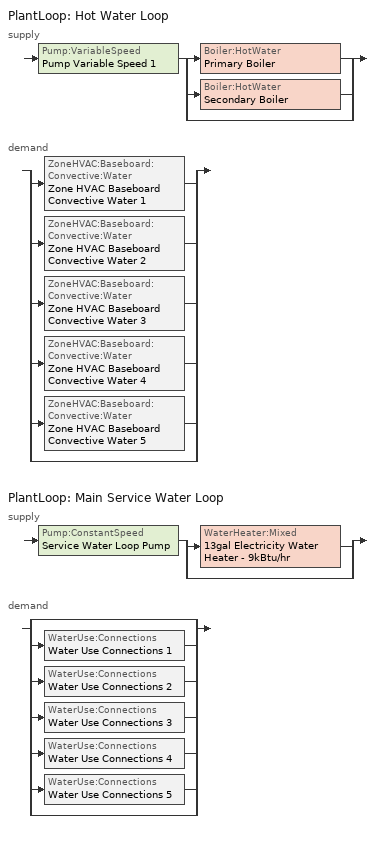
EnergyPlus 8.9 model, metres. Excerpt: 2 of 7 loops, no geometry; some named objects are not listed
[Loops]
PlantLoop 'Hot Water Loop'
 supply: Pump:VariableSpeed 'Pump Variable Speed 1' > split
  | Boiler:HotWater 'Primary Boiler'
  | Boiler:HotWater 'Secondary Boiler'
  | bypass
 demand: split
  | ZoneHVAC:Baseboard:Convective:Water 'Zone HVAC Baseboard Convective Water 1'
  | ZoneHVAC:Baseboard:Convective:Water 'Zone HVAC Baseboard Convective Water 2'
  | ZoneHVAC:Baseboard:Convective:Water 'Zone HVAC Baseboard Convective Water 3'
  | ZoneHVAC:Baseboard:Convective:Water 'Zone HVAC Baseboard Convective Water 4'
  | ZoneHVAC:Baseboard:Convective:Water 'Zone HVAC Baseboard Convective Water 5'
  | bypass
PlantLoop 'Main Service Water Loop'
 supply: Pump:ConstantSpeed 'Service Water Loop Pump' > split
  | WaterHeater:Mixed '13gal Electricity Water Heater - 9kBtu/hr'
  | bypass
 demand: split
  | bypass
  | WaterUse:Connections 'Water Use Connections 1'
  | WaterUse:Connections 'Water Use Connections 2'
  | WaterUse:Connections 'Water Use Connections 3'
  | WaterUse:Connections 'Water Use Connections 4'
  | WaterUse:Connections 'Water Use Connections 5'
  | bypass
[ZoneHVAC:Baseboard:Convective:Water] Availability Schedule=Always On Discrete; Heating Design Capacity Method=HeatingDesignCapacity; Heating Design Capacity {W}=Autosize; Heating Design Capacity Per Floor Area {W/m2}=0; Fraction of Autosized Heating Design Capacity=0.8; U-Factor Times Area Value {W/K}=Autosize; Maximum Water Flow Rate {m3/s}=Autosize; Convergence Tolerance=0.001
Zone HVAC Baseboard Convective Water 5; Zone HVAC Baseboard Convective Water 4; Zone HVAC Baseboard Convective Water 2; Zone HVAC Baseboard Convective Water 1; Zone HVAC Baseboard Convective Water 3
[PlantLoop] Fluid Type=Water; Maximum Loop Flow Rate {m3/s}=Autosize; Minimum Loop Flow Rate {m3/s}=0; Plant Loop Volume {m3}=Autocalculate; Load Distribution Scheme=Optimal; Plant Loop Demand Calculation Scheme=SingleSetpoint
Name | Plant Equipment Operation Scheme | Maximum Loop Temperature {C} | Minimum Loop Temperature {C}
Hot Water Loop | Hot Water Loop Operation Schemes | 100 | 0
Main Service Water Loop | Main Service Water Loop Operation Schemes | 60 | 10
[Sizing:Plant] Loop Type=Heating; Sizing Option=NonCoincident; Zone Timesteps in Averaging Window=1; Coincident Sizing Factor Mode=None
Name | Design Loop Exit Temperature {C} | Loop Design Temperature Difference {deltaC}
Hot Water Loop | 82 | 16
Main Service Water Loop | 60 | 5
[Pump:VariableSpeed]
Pump Variable Speed 1: Design Maximum Flow Rate {m3/s}=Autosize; Design Pump Head {Pa}=179352; Design Power Consumption {W}=Autosize; Motor Efficiency=0.9; Fraction of Motor Inefficiencies to Fluid Stream=0; Coefficient 1 of the Part Load Performance Curve=0; Coefficient 2 of the Part Load Performance Curve=1; Coefficient 3 of the Part Load Performance Curve=0; Coefficient 4 of the Part Load Performance Curve=0; Design Minimum Flow Rate {m3/s}=0; Pump Control Type=Intermittent; Skin Loss Radiative Fraction=0.5; Design Power Sizing Method=PowerPerFlowPerPressure; Design Electric Power per Unit Flow Rate {W/(m3/s)}=348701.1; Design Shaft Power per Unit Flow Rate per Unit Head=1.28205; Design Minimum Flow Rate Fraction=0
[Boiler:HotWater] Fuel Type=FuelOil#2; Nominal Capacity {W}=Autosize; Nominal Thermal Efficiency=0.8; Design Water Outlet Temperature {C}=82; Design Water Flow Rate {m3/s}=Autosize; Minimum Part Load Ratio=0; Maximum Part Load Ratio=1; Optimum Part Load Ratio=1; Water Outlet Upper Temperature Limit {C}=99; Boiler Flow Mode=ConstantFlow; Parasitic Electric Load {W}=0; Sizing Factor=1
Primary Boiler; Secondary Boiler
[SetpointManager:OutdoorAirReset]
Setpoint Manager Outdoor Air Reset 1: Control Variable=Temperature; Setpoint at Outdoor Low Temperature {C}=82; Outdoor Low Temperature {C}=-16; Setpoint at Outdoor High Temperature {C}=60; Outdoor High Temperature {C}=0
[PlantEquipmentOperationSchemes] Control Scheme Object Type 1=PlantEquipmentOperation:HeatingLoad; Control Scheme Schedule Name 1=Always On Discrete
Name | Control Scheme Name 1
Hot Water Loop Operation Schemes | Hot Water Loop Heating Operation Scheme
Main Service Water Loop Operation Schemes | Main Service Water Loop Heating Operation Scheme
[PlantEquipmentOperation:HeatingLoad] Load Range Lower Limit 1 {W}=0; Load Range Upper Limit 1 {W}=1000000000
Name | Range Equipment List Name 1
Hot Water Loop Heating Operation Scheme | Hot Water Loop Heating Equipment List
Main Service Water Loop Heating Operation Scheme | Main Service Water Loop Heating Equipment List
[PlantEquipmentList]
Hot Water Loop Heating Equipment List: Boiler:HotWater, Primary Boiler, Boiler:HotWater, Secondary Boiler
Main Service Water Loop Heating Equipment List: WaterHeater:Mixed, 13gal Electricity Water Heater - 9kBtu/hr
[Pump:ConstantSpeed]
Service Water Loop Pump: Design Flow Rate {m3/s}=Autosize; Design Pump Head {Pa}=41.0142; Design Power Consumption {W}=Autosize; Motor Efficiency=0.9; Fraction of Motor Inefficiencies to Fluid Stream=0; Pump Control Type=Intermittent; Design Power Sizing Method=PowerPerFlowPerPressure; Design Electric Power per Unit Flow Rate {W/(m3/s)}=348701.1; Design Shaft Power per Unit Flow Rate per Unit Head=1.28205
[WaterHeater:Mixed]
13gal Electricity Water Heater - 9kBtu/hr: Tank Volume {m3}=0.0483791; Setpoint Temperature Schedule=Service Water Loop Temp - 140F; Deadband Temperature Difference {deltaC}=2; Maximum Temperature Limit {C}=82.2222; Heater Control Type=Cycle; Heater Maximum Capacity {W}=2527.81; Heater Ignition Minimum Flow Rate {m3/s}=0; Heater Ignition Delay {s}=0; Heater Fuel Type=Electricity; Heater Thermal Efficiency=1; Off Cycle Parasitic Fuel Consumption Rate {W}=12.8625; Off Cycle Parasitic Fuel Type=Electricity; Off Cycle Parasitic Heat Fraction to Tank=0.8; On Cycle Parasitic Fuel Consumption Rate {W}=12.8625; On Cycle Parasitic Fuel Type=Electricity; On Cycle Parasitic Heat Fraction to Tank=0; Ambient Temperature Indicator=Schedule; Ambient Temperature Schedule=Water Heater Ambient Temp Schedule - 70F; Off Cycle Loss Coefficient to Ambient Temperature {W/K}=1.053; Off Cycle Loss Fraction to Zone=1; On Cycle Loss Coefficient to Ambient Temperature {W/K}=1.053; On Cycle Loss Fraction to Zone=1; Use Side Effectiveness=1; Source Side Effectiveness=1; Use Side Design Flow Rate {m3/s}=Autosize; Source Side Design Flow Rate {m3/s}=Autosize; Indirect Water Heating Recovery Time {hr}=1.5; Source Side Flow Control Mode=IndirectHeatPrimarySetpoint
[SetpointManager:Scheduled]
Service hot water setpoint manager: Control Variable=Temperature; Schedule=Service Water Loop Temp - 140F
[WaterUse:Connections]
Name | Water Use Equipment Name 1
Water Use Connections 1 | Core_zn Service Water Use 0.06gal/min
Water Use Connections 2 | Perimeter_zn_1 Service Water Use 0.04gal/min
Water Use Connections 3 | Perimeter_zn_2 Service Water Use 0.03gal/min
Water Use Connections 4 | Perimeter_zn_3 Service Water Use 0.04gal/min
Water Use Connections 5 | Perimeter_zn_4 Service Water Use 0.03gal/min
[WaterUse:Equipment] Flow Rate Fraction Schedule=NECB-A-Service Water Heating
Name | Peak Flow Rate {m3/s} | Target Temperature Schedule | Zone | Sensible Fraction Schedule | Latent Fraction Schedule
Core_zn Service Water Use 0.06gal/min | 3.57689e-06 | Schedule Ruleset 5 | Sp-Core_ZN Sys-3 Flr-1 Sch-A HPlcmt-core ZN | Schedule Ruleset 3 | Schedule Ruleset 4
Perimeter_zn_1 Service Water Use 0.04gal/min | 2.71152e-06 | Schedule Ruleset 8 | Sp-Perimeter_ZN_1 Sys-3 Flr-1 Sch-A HPlcmt-south ZN | Schedule Ruleset 6 | Schedule Ruleset 7
Perimeter_zn_2 Service Water Use 0.03gal/min | 1.60851e-06 | Schedule Ruleset 11 | Sp-Perimeter_ZN_2 Sys-3 Flr-1 Sch-A HPlcmt-east ZN | Schedule Ruleset 9 | Schedule Ruleset 10
Perimeter_zn_3 Service Water Use 0.04gal/min | 2.71152e-06 | Schedule Ruleset 14 | Sp-Perimeter_ZN_3 Sys-3 Flr-1 Sch-A HPlcmt-north ZN | Schedule Ruleset 12 | Schedule Ruleset 13
Perimeter_zn_4 Service Water Use 0.03gal/min | 1.60851e-06 | Schedule Ruleset 17 | Sp-Perimeter_ZN_4 Sys-3 Flr-1 Sch-A HPlcmt-west ZN | Schedule Ruleset 15 | Schedule Ruleset 16
[Schedule:Day:Interval]
NECB-A-Service Water Heating Default; NECB-A-Service Water Heating Default|Wkdy Day: No, 07:00, 0.05, 08:00, 0.1, 10:00, 0.5, 16:00, 0.9, 17:00, 0.7, 18:00, 0.5, 19:00, 0.3, 22:00, 0.2, 24:00, 0.05
NECB-A-Service Water Heating Sat Day; NECB-A-Service Water Heating Sun|Hol Day; Schedule Day 12; Schedule Day 15; Schedule Day 18; Schedule Day 6; Schedule Day 9: No, 24:00, 0.05
Schedule Day 10; Schedule Day 13; Schedule Day 16; Schedule Day 19; Schedule Day 7; Service Water Loop Temp - 140F Default: No, 24:00, 60
Schedule Day 11; Schedule Day 14; Schedule Day 17; Schedule Day 5; Schedule Day 8: No, 24:00, 0.2
Water Heater Ambient Temp Schedule - 70F Default: No, 24:00, 21.1111
[Schedule:Week:Daily]
NECB-A-Service Water Heating Week Rule - Jan1-Dec31: NECB-A-Service Water Heating Sun|Hol Day, NECB-A-Service Water Heating Default|Wkdy Day, NECB-A-Service Water Heating Default|Wkdy Day, NECB-A-Service Water Heating Default|Wkdy Day, NECB-A-Service Water Heating Default|Wkdy Day, NECB-A-Service Water Heating Default|Wkdy Day, NECB-A-Service Water Heating Sat Day, NECB-A-Service Water Heating Default, NECB-A-Service Water Heating Default, NECB-A-Service Water Heating Default, NECB-A-Service Water Heating Default, NECB-A-Service Water Heating Default
Schedule Ruleset 10 Week Rule - Jan1-Dec31: Schedule Day 12, Schedule Day 12, Schedule Day 12, Schedule Day 12, Schedule Day 12, Schedule Day 12, Schedule Day 12, Schedule Day 12, Schedule Day 12, Schedule Day 12, Schedule Day 12, Schedule Day 12
Schedule Ruleset 11 Week Rule - Jan1-Dec31: Schedule Day 13, Schedule Day 13, Schedule Day 13, Schedule Day 13, Schedule Day 13, Schedule Day 13, Schedule Day 13, Schedule Day 13, Schedule Day 13, Schedule Day 13, Schedule Day 13, Schedule Day 13
Schedule Ruleset 12 Week Rule - Jan1-Dec31: Schedule Day 14, Schedule Day 14, Schedule Day 14, Schedule Day 14, Schedule Day 14, Schedule Day 14, Schedule Day 14, Schedule Day 14, Schedule Day 14, Schedule Day 14, Schedule Day 14, Schedule Day 14
Schedule Ruleset 13 Week Rule - Jan1-Dec31: Schedule Day 15, Schedule Day 15, Schedule Day 15, Schedule Day 15, Schedule Day 15, Schedule Day 15, Schedule Day 15, Schedule Day 15, Schedule Day 15, Schedule Day 15, Schedule Day 15, Schedule Day 15
Schedule Ruleset 14 Week Rule - Jan1-Dec31: Schedule Day 16, Schedule Day 16, Schedule Day 16, Schedule Day 16, Schedule Day 16, Schedule Day 16, Schedule Day 16, Schedule Day 16, Schedule Day 16, Schedule Day 16, Schedule Day 16, Schedule Day 16
Schedule Ruleset 15 Week Rule - Jan1-Dec31: Schedule Day 17, Schedule Day 17, Schedule Day 17, Schedule Day 17, Schedule Day 17, Schedule Day 17, Schedule Day 17, Schedule Day 17, Schedule Day 17, Schedule Day 17, Schedule Day 17, Schedule Day 17
Schedule Ruleset 16 Week Rule - Jan1-Dec31: Schedule Day 18, Schedule Day 18, Schedule Day 18, Schedule Day 18, Schedule Day 18, Schedule Day 18, Schedule Day 18, Schedule Day 18, Schedule Day 18, Schedule Day 18, Schedule Day 18, Schedule Day 18
Schedule Ruleset 17 Week Rule - Jan1-Dec31: Schedule Day 19, Schedule Day 19, Schedule Day 19, Schedule Day 19, Schedule Day 19, Schedule Day 19, Schedule Day 19, Schedule Day 19, Schedule Day 19, Schedule Day 19, Schedule Day 19, Schedule Day 19
Schedule Ruleset 3 Week Rule - Jan1-Dec31: Schedule Day 5, Schedule Day 5, Schedule Day 5, Schedule Day 5, Schedule Day 5, Schedule Day 5, Schedule Day 5, Schedule Day 5, Schedule Day 5, Schedule Day 5, Schedule Day 5, Schedule Day 5
Schedule Ruleset 4 Week Rule - Jan1-Dec31: Schedule Day 6, Schedule Day 6, Schedule Day 6, Schedule Day 6, Schedule Day 6, Schedule Day 6, Schedule Day 6, Schedule Day 6, Schedule Day 6, Schedule Day 6, Schedule Day 6, Schedule Day 6
Schedule Ruleset 5 Week Rule - Jan1-Dec31: Schedule Day 7, Schedule Day 7, Schedule Day 7, Schedule Day 7, Schedule Day 7, Schedule Day 7, Schedule Day 7, Schedule Day 7, Schedule Day 7, Schedule Day 7, Schedule Day 7, Schedule Day 7
Schedule Ruleset 6 Week Rule - Jan1-Dec31: Schedule Day 8, Schedule Day 8, Schedule Day 8, Schedule Day 8, Schedule Day 8, Schedule Day 8, Schedule Day 8, Schedule Day 8, Schedule Day 8, Schedule Day 8, Schedule Day 8, Schedule Day 8
Schedule Ruleset 7 Week Rule - Jan1-Dec31: Schedule Day 9, Schedule Day 9, Schedule Day 9, Schedule Day 9, Schedule Day 9, Schedule Day 9, Schedule Day 9, Schedule Day 9, Schedule Day 9, Schedule Day 9, Schedule Day 9, Schedule Day 9
Schedule Ruleset 8 Week Rule - Jan1-Dec31: Schedule Day 10, Schedule Day 10, Schedule Day 10, Schedule Day 10, Schedule Day 10, Schedule Day 10, Schedule Day 10, Schedule Day 10, Schedule Day 10, Schedule Day 10, Schedule Day 10, Schedule Day 10
Schedule Ruleset 9 Week Rule - Jan1-Dec31: Schedule Day 11, Schedule Day 11, Schedule Day 11, Schedule Day 11, Schedule Day 11, Schedule Day 11, Schedule Day 11, Schedule Day 11, Schedule Day 11, Schedule Day 11, Schedule Day 11, Schedule Day 11
Service Water Loop Temp - 140F Week Rule - Jan1-Dec31: Service Water Loop Temp - 140F Default, Service Water Loop Temp - 140F Default, Service Water Loop Temp - 140F Default, Service Water Loop Temp - 140F Default, Service Water Loop Temp - 140F Default, Service Water Loop Temp - 140F Default, Service Water Loop Temp - 140F Default, Service Water Loop Temp - 140F Default, Service Water Loop Temp - 140F Default, Service Water Loop Temp - 140F Default, Service Water Loop Temp - 140F Default, Service Water Loop Temp - 140F Default
Water Heater Ambient Temp Schedule - 70F Week Rule - Jan1-Dec31: Water Heater Ambient Temp Schedule - 70F Default, Water Heater Ambient Temp Schedule - 70F Default, Water Heater Ambient Temp Schedule - 70F Default, Water Heater Ambient Temp Schedule - 70F Default, Water Heater Ambient Temp Schedule - 70F Default, Water Heater Ambient Temp Schedule - 70F Default, Water Heater Ambient Temp Schedule - 70F Default, Water Heater Ambient Temp Schedule - 70F Default, Water Heater Ambient Temp Schedule - 70F Default, Water Heater Ambient Temp Schedule - 70F Default, Water Heater Ambient Temp Schedule - 70F Default, Water Heater Ambient Temp Schedule - 70F Default
[Schedule:Year]
NECB-A-Service Water Heating: NECB-A-Service Water Heating Week Rule - Jan1-Dec31, 1, 1, 12, 31
Schedule Ruleset 10: Schedule Ruleset 10 Week Rule - Jan1-Dec31, 1, 1, 12, 31
Schedule Ruleset 11: Schedule Ruleset 11 Week Rule - Jan1-Dec31, 1, 1, 12, 31
Schedule Ruleset 12: Schedule Ruleset 12 Week Rule - Jan1-Dec31, 1, 1, 12, 31
Schedule Ruleset 13: Schedule Ruleset 13 Week Rule - Jan1-Dec31, 1, 1, 12, 31
Schedule Ruleset 14: Schedule Ruleset 14 Week Rule - Jan1-Dec31, 1, 1, 12, 31
Schedule Ruleset 15: Schedule Ruleset 15 Week Rule - Jan1-Dec31, 1, 1, 12, 31
Schedule Ruleset 16: Schedule Ruleset 16 Week Rule - Jan1-Dec31, 1, 1, 12, 31
Schedule Ruleset 17: Schedule Ruleset 17 Week Rule - Jan1-Dec31, 1, 1, 12, 31
Schedule Ruleset 3: Schedule Ruleset 3 Week Rule - Jan1-Dec31, 1, 1, 12, 31
Schedule Ruleset 4: Schedule Ruleset 4 Week Rule - Jan1-Dec31, 1, 1, 12, 31
Schedule Ruleset 5: Schedule Ruleset 5 Week Rule - Jan1-Dec31, 1, 1, 12, 31
Schedule Ruleset 6: Schedule Ruleset 6 Week Rule - Jan1-Dec31, 1, 1, 12, 31
Schedule Ruleset 7: Schedule Ruleset 7 Week Rule - Jan1-Dec31, 1, 1, 12, 31
Schedule Ruleset 8: Schedule Ruleset 8 Week Rule - Jan1-Dec31, 1, 1, 12, 31
Schedule Ruleset 9: Schedule Ruleset 9 Week Rule - Jan1-Dec31, 1, 1, 12, 31
Service Water Loop Temp - 140F: Service Water Loop Temp - 140F Week Rule - Jan1-Dec31, 1, 1, 12, 31
Water Heater Ambient Temp Schedule - 70F: Water Heater Ambient Temp Schedule - 70F Week Rule - Jan1-Dec31, 1, 1, 12, 31
[Schedule:Constant]
Always On Discrete: Hourly Value=1
